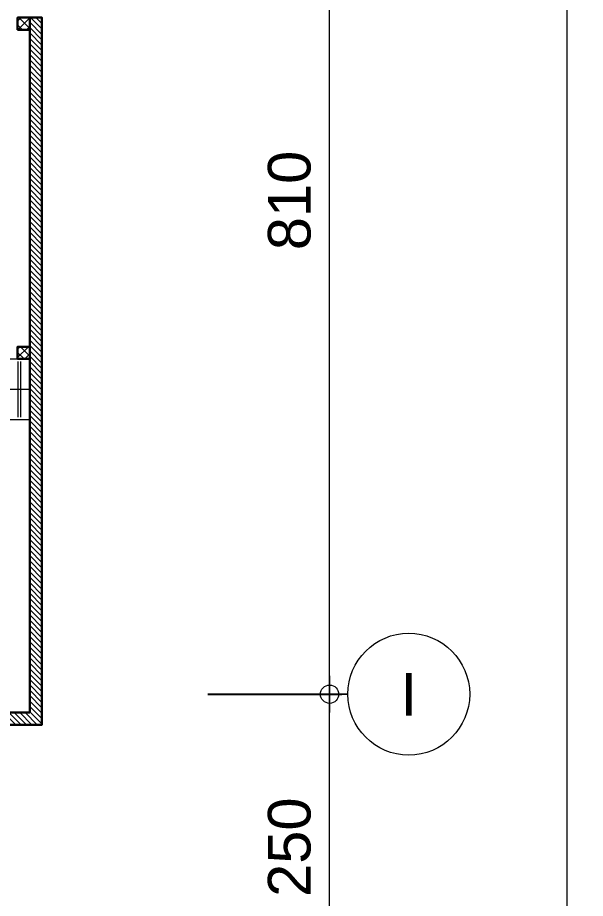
# Model space of a CAD drawing. Header units: millimetres. Extents: x -324 to 75, y -297 to 70.
# Drawn here: x -10.56 to -5.9, y 39.1 to 46.33 of the extents above; entities that cross this region are included whole.
import ezdxf
from ezdxf.enums import TextEntityAlignment as Align

# ---------------------------------------------------------------- set-up
doc = ezdxf.new("R2010")
doc.units = ezdxf.units.MM
doc.layers.get('defpoints').update_dxf_attribs({"color": 1})
for name, color, linetype, lineweight in [('ars', 11, 'Continuous', 0), ('KOL', 1, 'Continuous', 30), ('KOLOM', 4, 'Continuous', 9), ('u', 6, 'Continuous', 20)]:
    doc.layers.add(name, color=color, linetype=linetype, lineweight=lineweight)
doc.styles.add('S', font='simplex', dxfattribs={"width": 0.75})
doc.styles.get("Standard").update_dxf_attribs({"font": 'arial.ttf'})
doc.dimstyles.new('sk-100', dxfattribs={"dimtxt": 0.35, "dimasz": 0.15, "dimexe": 0.1, "dimexo": 0, "dimgap": 0.15, "dimtad": 1, "dimdec": 0, "dimlfac": 100, "dimzin": 0, "dimdsep": 46, "dimtxsty": 'Standard', "dimblk": 'BULAT', "dimcen": 0.09, "dimclrd": 256, "dimclre": 256, "dimclrt": 256, "dimadec": 0, "dimazin": 0, "dimtfac": 1, "dimtdec": 0, "dimtofl": 0, "dimtmove": 0, "dimatfit": 3, "dimldrblk": 'BULAT', "dimfxl": 1, "dimtolj": 1, "dimtzin": 0, "dimlwd": -1, "dimarcsym": 0})

# ---------------------------------------------------------------- blocks, each defined once
blk = doc.blocks.new('LEMARI1')
for points in [[(0.6998, 0.4988), (-0.6998, 0.4988)], [(-0.6998, 0), (0.6998, 0), (0.6998, 0.4988), (-0.6998, 0.4988), (-0.6998, 0)], [(-0.5387, 0.4758), (-0.4855, 0.023)], [(-0.4685, 0.0254), (-0.5206, 0.477)], [(-0.3002, 0.4746), (-0.3705, 0.0242)], [(-0.3523, 0.0218), (-0.2821, 0.4709)], [(-0.2034, 0.477), (-0.2034, 0.0218)], [(-0.1852, 0.0218), (-0.1852, 0.477)], [(-0.0678, 0.477), (-0.0678, 0.0218)], [(-0.0496, 0.0218), (-0.0496, 0.477)], [(0.1755, 0.4722), (0.0436, 0.0363)], [(0.0605, 0.0315), (0.1937, 0.4673)], [(0.3317, 0.4746), (0.2627, 0.0242)], [(0.2797, 0.0218), (0.3499, 0.4709)], [(0.4286, 0.477), (0.4286, 0.0218)], [(0.4467, 0.0218), (0.4467, 0.477)], [(0.6053, 0.477), (0.6053, 0.0218)], [(0.6235, 0.0218), (0.6235, 0.477)], [(0.6998, 0.2494), (-0.5993, 0.2494)]]:
    blk.add_lwpolyline(points)
blk = doc.blocks.new('K 10.10')
at = {"layer": 'ars'}
h = blk.add_hatch(dxfattribs=at)
h.set_pattern_fill('_USER', color=256, scale=0.05, angle=45, double=1, pattern_type=0)
h.set_pattern_definition([(45, (0, 0), (-0.035355339, 0.035355339), []), (135, (0, 0), (-0.035355339, -0.035355339), [])])
h.paths.add_polyline_path([(1560.5383, 1380.4069), (1560.6383, 1380.4069), (1560.6383, 1380.5069), (1560.5383, 1380.5069)])
at = {"layer": 'KOL'}
blk.add_lwpolyline([(1560.5383, 1380.4069), (1560.6383, 1380.4069), (1560.6383, 1380.5069), (1560.5383, 1380.5069)], close=True, dxfattribs=at)
blk = doc.blocks.new('A-2')
at = {"layer": 'ars'}
h = blk.add_hatch(dxfattribs=at)
h.set_pattern_fill('ANSI31', color=256, scale=0.25, angle=180, style=0)
h.set_pattern_definition([(315, (42.26, 7.669545), (-0.022097087, -0.022097087), [])])
h.paths.add_polyline_path([(41.495, 42.7695), (42.16, 42.7695), (42.26, 42.7695), (42.26, 48.5695), (42.16, 48.5695), (42.16, 42.8695), (41.495, 42.8695)])
at = {"layer": 'KOL'}
blk.add_lwpolyline([(41.495, 42.7695), (42.16, 42.7695), (42.26, 42.7695), (42.26, 48.5695), (42.16, 48.5695), (42.16, 42.8695), (41.495, 42.8695), (41.495, 42.7695)], dxfattribs=at)
at = {"layer": 'ars', "xscale": -1, "rotation": 180}
blk.add_blockref('LEMARI1', (41.4602, 45.7695), dxfattribs=at)
at = {"layer": 'KOLOM', "extrusion": (0, 0, -1), "xscale": -1, "zscale": -1}
for p in [(1518.4783, -1331.9373), (1518.4783, -1334.6373)]:
    blk.add_blockref('K 10.10', p, dxfattribs=at)
blk = doc.blocks.new('BULAT')
for p, q in [((0, -1), (0, 1)), ((-1, 0), (1, 0))]:
    blk.add_line(p, q)
blk.add_circle((0, 0), 0.5)
blk = doc.blocks.new('*D136')
at = {"layer": 'defpoints', "color": 0}
for p in [(-8.9955, 40.7754), (-7.9955, 40.7754), (-8.9955, 38.2754)]:
    blk.add_point(p, dxfattribs=at)
at = {"layer": 'u', "lineweight": -2}
for p, q in [((-8.9955, 40.7754), (-7.8955, 40.7754)), ((-8.9955, 38.2754), (-7.8955, 38.2754))]:
    blk.add_line(p, q, dxfattribs=at)
at = {"layer": 'u'}
blk.add_line((-7.9955, 38.4254), (-7.9955, 40.6254), dxfattribs=at)
at = {"layer": 'u', "xscale": 0.15, "yscale": 0.15, "zscale": 0.15}
for p, rotation in [((-7.9955, 40.7754), 90), ((-7.9955, 38.2754), 270)]:
    blk.add_blockref('BULAT', p, dxfattribs=dict(at, rotation=rotation))
at = {"layer": 'u', "insert": (-8.3242, 39.5204), "char_height": 0.35, "attachment_point": 5, "rotation": 90}
blk.add_mtext('\\A1;250', dxfattribs=at)
blk = doc.blocks.new('NAV')
blk.add_circle((0, -0.4), 0.4)
at = {"style": 'S', "width": 0.75, "flags": 4}
blk.add_attdef('AV', text='', height=0.3, dxfattribs=at).set_placement((0, -0.4), align=Align.MIDDLE)
blk = doc.blocks.new('*D137')
at = {"layer": 'defpoints', "color": 0}
for p in [(-8.9955, 48.8754), (-7.9955, 48.8754), (-8.9955, 40.7754)]:
    blk.add_point(p, dxfattribs=at)
at = {"layer": 'u', "lineweight": -2}
for p, q in [((-8.9955, 48.8754), (-7.8955, 48.8754)), ((-8.9955, 40.7754), (-7.8955, 40.7754))]:
    blk.add_line(p, q, dxfattribs=at)
at = {"layer": 'u'}
blk.add_line((-7.9955, 40.9254), (-7.9955, 48.7254), dxfattribs=at)
at = {"layer": 'u', "xscale": 0.15, "yscale": 0.15, "zscale": 0.15}
for p, rotation in [((-7.9955, 48.8754), 90), ((-7.9955, 40.7754), 270)]:
    blk.add_blockref('BULAT', p, dxfattribs=dict(at, rotation=rotation))
at = {"layer": 'u', "insert": (-8.3242, 44.8254), "char_height": 0.35, "attachment_point": 5, "rotation": 90}
blk.add_mtext('\\A1;810', dxfattribs=at)
blk = doc.blocks.new('*D139')
at = {"layer": 'defpoints', "color": 0}
for p in [(-6.8455, 53.8754), (-6.0455, 53.8754), (-6.8455, -2.1246)]:
    blk.add_point(p, dxfattribs=at)
at = {"layer": 'u', "lineweight": -2}
for p, q in [((-6.8455, 53.8754), (-5.9455, 53.8754)), ((-6.8455, -2.1246), (-5.9455, -2.1246))]:
    blk.add_line(p, q, dxfattribs=at)
at = {"layer": 'u'}
blk.add_line((-6.0455, -1.9746), (-6.0455, 53.7254), dxfattribs=at)
at = {"layer": 'u', "xscale": 0.15, "yscale": 0.15, "zscale": 0.15}
for p, rotation in [((-6.0455, 53.8754), 90), ((-6.0455, -2.1246), 270)]:
    blk.add_blockref('BULAT', p, dxfattribs=dict(at, rotation=rotation))
at = {"layer": 'u', "insert": (-6.3742, 25.8754), "char_height": 0.35, "attachment_point": 5, "rotation": 90}
blk.add_mtext('\\A1;5600', dxfattribs=at)

msp = doc.modelspace()

# ---------------------------------------------------------------- block references
at = {"layer": 'defpoints'}
msp.add_blockref('A-2', (-52.6163, -2.2441), dxfattribs=at)
at = {"layer": 'u'}
ref = msp.add_blockref('NAV', (-7.3455, 41.2754), dxfattribs=dict(at, xscale=1.25, yscale=1.25, zscale=1.25))
ref.add_attrib('AV', 'I', dxfattribs={"layer": '0', "height": 0.35, "flags": 4}).set_placement((-7.3455, 40.7754), align=Align.MIDDLE)

# ---------------------------------------------------------------- dimensions: what is measured, and where the dimension line sits
for base, p1, p2, picture, middle in [((-6.0455, 53.8754), (-6.8455, -2.1246), (-6.8455, 53.8754), '*D139', (-6.0455, 25.8754)), ((-7.9955, 48.8754), (-8.9955, 40.7754), (-8.9955, 48.8754), '*D137', (-7.9955, 44.8254)), ((-7.9955, 40.7754), (-8.9955, 38.2754), (-8.9955, 40.7754), '*D136', (-7.9955, 39.5204))]:
    dim = msp.add_linear_dim(base=base, p1=p1, p2=p2, angle=90, dimstyle='sk-100', dxfattribs=at)
    dim.commit()
    dim.dimension.update_dxf_attribs({"geometry": picture, "text_midpoint": middle, "dimtype": 160})

doc.saveas('drawing.dxf')
